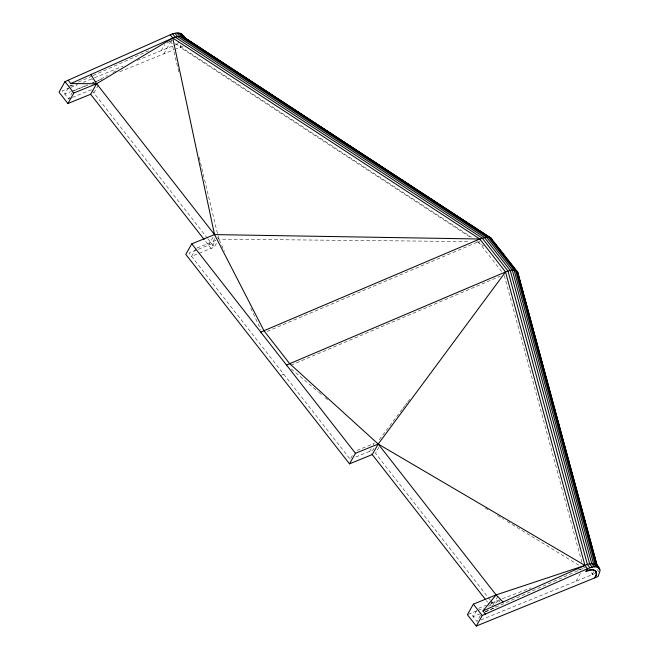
<?xml version="1.0" encoding="UTF-8"?>
<svg xmlns="http://www.w3.org/2000/svg" width="659" height="659" viewBox="0 0 659 659"><rect width="100%" height="100%" fill="white"/><g stroke="black" fill="none" stroke-linecap="round" stroke-linejoin="round"><path stroke-width="0.49" stroke-dasharray="3.29 2.47" d="M173.935 45.471L177.543 44.005L178.581 41.616M469.892 236.96L180.08 47.25L180.772 45.66M592.243 574.64L593.627 571.46L592.243 574.64L591.172 570.678M177.543 44.005L178.383 42.341M180.08 47.25L180.912 45.586M68.297 87.944L64.813 94.089L70.505 91.782M69.862 87.762L62.275 90.843L68.618 98.957L72.597 91.93M98.38 85.044L93.907 92.952L92.285 93.619M161.29 50.611L164.775 44.458M163.827 53.857L170.788 41.55M196.061 248.402L191.588 256.31L214.34 247.059L216.827 242.669M208.557 245.14L213.03 237.232M214.785 238.542L211.803 243.814L189.051 253.064L350.209 459.274M350.703 458.392L353.191 453.993M371.198 448.705L369.707 451.341L371.61 453.779M373.192 445.196L374.18 443.433L355.605 450.987M373.958 448.268L372.961 450.023L354.847 457.379M378.974 447.115L375.498 453.268L487.693 596.832M476.655 610.465L473.178 616.618L479.81 613.924M480.46 615.333L476.976 621.486L470.641 613.372M492.133 601.931L490.148 605.448L488.245 603.018M497.866 596.222L493.393 604.13L488.286 606.206M498.912 602.095L500.403 599.459L492.166 605.596M575.991 581.246L580.472 573.338M379.296 439.652L402.262 409.272M402.88 408.448L404.741 405.985M405.367 405.161L407.229 402.698M407.847 401.883L409.709 399.42M95.843 81.807L107.524 75.439M112.911 72.498L116.503 70.538M166.793 43.123L170.384 41.163M69.286 86.181L72.029 84.962M78.421 82.111L88.463 77.63M92.169 75.974L89.377 77.218L92.614 79.508M93.1 75.554L148.95 50.644M169.421 41.509L173.342 39.927M485.106 611.947L585.505 567.317M267.224 331.386L480.353 240.897M291.089 365.152L500.272 276.212M70.81 87.383L77.449 84.681M83.141 82.367L93.57 78.133M94.517 77.746L122.961 66.188M137.179 60.406L173.029 45.842M71.452 91.395L87.573 84.846M93.257 82.532L101.791 79.064M119.806 71.74L173.762 49.82M174.66 49.45L183.334 45.932M74.039 90.662L88.257 84.887M68.618 98.957L71.46 97.804M72.408 97.417L91.37 89.715M196.992 248.023L215.567 240.469L211.094 248.377L204.751 240.271M281.335 375.259L283.774 374.271M478.599 608.323L486.185 605.242M490.922 603.314L499.456 599.847M468.203 614.361L477.141 610.728M478.072 610.358L483.64 608.092M485.502 611.61L495.93 607.376M480.773 619.946L595.497 573.322M502.315 598.743L530.948 587.919M577.721 570.233L582.498 568.429M583.454 568.066L585.035 567.564M70.274 86.024L77.161 84.887M91.914 82.449L93.875 82.128M217.544 237.528L218.813 239.151L469.06 241.556M485.263 508.04L488.772 510.181M497.537 515.544L503.674 519.292M507.183 521.442L579.945 565.924M175.582 43.486L471.416 237.141M476.77 241.466L483.648 245.964M291.377 369.015L317.976 391.611M318.758 392.278L321.889 394.93M325.019 397.591L328.149 400.252M478.294 241.647L503.427 273.798M597.153 569.5L599.047 571.93M92.005 90.522L207.371 238.138M208.005 238.945L214.34 247.059M488.327 597.639L490.222 600.069M490.856 600.884L495.296 606.56M486.342 600.58L487.611 602.202M219.249 240.082L224.439 251.285M250.815 308.206L260.758 329.665M504.324 275.594L581.839 562.119M171.282 40.677L179.166 73.586M199.232 157.369L218.813 239.151"/><path stroke-width="0.99" d="M595.835 572.655L596.502 571.328M221.729 62.144L184.751 37.942C182.378 31.558 175.17 32.349 170.244 34.795L64.994 81.625L59.03 92.169L67.902 103.521L90.654 94.278L96.618 83.734L172.773 38.041L177.518 36.525L182.798 36.484L490.955 238.039L492.199 240.049M67.902 103.521L73.866 92.977L96.618 83.734L214.521 234.596L263.979 330.76L289.746 363.727L378.208 444.042L496.112 594.904L503.039 601.972M597.359 566.476L517.521 271.87L490.955 238.039L486.564 237.174L479.785 239.003L214.521 234.596L191.769 243.838L185.797 254.382L349.492 463.837L372.244 454.586L378.208 444.042L505.544 271.969C509.193 270.635 516.038 267.991 517.966 273.015L597.359 566.476L599.896 569.722L599.97 571.114L598.034 576.567L476.259 626.05L467.388 614.699L473.351 604.146L496.112 594.904L584.945 565.43C590.258 562.547 598.1 562.572 599.896 569.722M349.492 463.837L355.456 453.293L378.208 444.042L584.945 565.43L587.482 568.676L585.983 571.312C591.362 566.946 600.275 571.304 594.78 577.885L596.156 574.697L596.337 572.185L595.291 570.505L593.116 569.771L585.983 571.312M476.259 626.05L482.231 615.506L587.482 568.676C591.098 567.448 596.37 565.158 599.451 568.577M485.477 614.188L482.948 610.942L496.112 594.904M68.248 80.299L70.777 83.545L172.773 38.041L479.785 239.003L505.544 271.969L584.945 565.43L482.948 610.942M479.785 239.003L260.733 332.087M505.544 271.969L286.492 365.045M70.777 83.545L96.618 83.734L90.868 74.582M223.45 63.272L275.042 97.046M276.764 98.175L281.063 100.984M282.785 102.112L292.242 108.307M293.963 109.435L351.585 147.146M353.306 148.275L404.898 182.049M406.619 183.177L422.098 193.309M423.819 194.438L475.419 228.212M477.141 229.34L491.754 238.904M184.751 37.942L181.414 33.823M495.346 244.069L504.143 255.33M507.282 259.349L508.534 260.956M509.794 262.562L517.966 273.015L518.04 274.408M598.652 567.704L596.115 564.458L516.714 270.997M184.561 38.271L182.213 34.696M180.269 33.238L182.798 36.484L489.81 237.454L515.569 270.412L594.97 563.873L597.499 567.119M178.795 32.95L181.332 36.196L488.335 237.166L514.102 270.124L593.495 563.585L596.033 566.831M177.024 32.966L179.561 36.212L486.564 237.174L512.331 270.141L591.724 563.602L594.261 566.847M174.981 33.279L177.518 36.525L484.53 237.495L510.288 270.454L589.681 563.923L592.219 567.16M172.707 33.897L175.245 37.143L482.256 238.105L508.015 271.071L587.408 564.532L589.945 567.778M170.244 34.795L172.773 38.041L214.521 234.596M90.654 94.278L204.117 239.456M372.244 454.586L485.073 598.957M64.994 81.625L73.866 92.977M191.769 243.838L355.456 453.293M473.351 604.146L482.231 615.506M518.312 275.404L538.963 351.741M539.499 353.726L569.269 463.771M569.813 465.756L597.169 566.88"/></g></svg>
